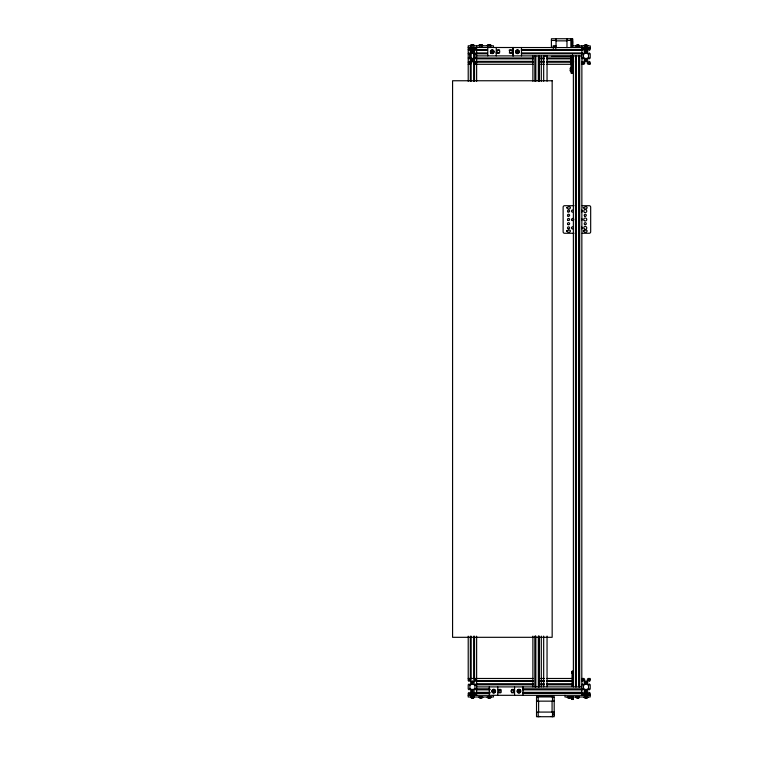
<?xml version="1.0" encoding="UTF-8"?>
<svg xmlns="http://www.w3.org/2000/svg" width="774" height="774" viewBox="0 0 774 774"><rect width="100%" height="100%" fill="white"/><g stroke="black" fill="none" stroke-linecap="round" stroke-linejoin="round"><path stroke-width="1.16" d="M571.28 39.068L571.28 47.456M571.28 71.411L571.28 73.182L571.28 55.834M571.28 67.841L571.28 63.081M571.28 59.511L571.28 55.951M572.537 62.413L572.547 61.862M572.537 42.802L572.547 40.548M572.547 69.05L572.537 68.886M572.537 60.662L572.537 60.043M572.547 73.143L572.537 54.761M572.537 70.134L572.537 71.034L572.537 70.337M572.537 60.817L572.537 60.198M572.537 45.579L572.537 40.587M572.537 39.803L572.537 38.719L551.407 38.758L551.407 47.591M572.537 46.895L572.547 38.7L572.547 47.456M471.869 693.214C474.346 696.61 468.493 693.359 472.527 693.204C474.994 693.194 469.005 692.836 471.724 694.665M570.419 70.231L570.535 70.85L570.428 69.592L570.409 70.927M570.448 67.831L570.448 68.393M570.525 63.236L570.641 63.487M570.525 71.392L570.409 70.763L570.525 71.334M571.086 67.686L571.028 71.053M571.154 63.4L571.202 60.024M573.389 70.386L573.418 68.673L573.408 69.321M585.957 693.407C589.295 693.165 581.884 693.533 587.127 693.407M570.448 68.141L570.573 67.86M571.154 63.207L571.154 63.004M570.448 68.296C570.312 70.695 570.612 66.196 570.573 68.17M570.535 62.084L570.535 62.781L570.67 61.069L570.661 62.143M570.525 70.734L570.409 70.531M570.641 63.294L570.641 63.497M573.515 62.326L573.534 60.74M570.535 70.453L570.554 68.905L570.544 69.979M468.212 53.783L469.054 52.942L469.479 54.209L470.737 52.942L470.737 50.416L469.479 49.159L469.054 50.416L468.212 49.575M468.212 62.201L469.054 61.359L469.479 62.617L470.737 61.359L470.737 58.834L469.479 57.576L469.054 58.834L468.212 57.992M473.688 58.418L474.946 57.15L474.946 54.625L473.688 53.367L471.163 53.367L469.895 54.625L469.895 57.15L471.163 58.418L473.688 58.418L473.688 53.522M588.114 47.475L587.273 48.317L588.53 48.733L587.263 50L584.738 50L583.48 48.733L584.757 48.317L583.915 47.475M581.796 62.201L582.638 61.359L583.054 62.617L584.322 61.359L584.322 58.834L583.054 57.576L582.638 58.834L581.796 57.992M470.321 695.313L471.163 694.471L469.895 694.046L471.163 692.788L473.688 692.788L474.946 694.046L473.688 694.471L474.53 695.313M581.796 684.796L582.638 683.955L583.054 685.213L584.322 683.955L584.322 681.43L583.054 680.162L582.638 681.43L581.796 680.588M583.896 695.313L584.738 694.471L583.48 694.046L584.738 692.788L587.263 692.788L588.53 694.046L587.263 694.471L588.105 695.313M540.204 696.3L540.832 695.884M473.301 694.655C471.985 695.187 472.392 692.691 473.078 693.214M474.288 697.006L472.73 697.006M472.092 697.635L474.346 697.509L472.44 697.471M472.256 697.616C467.041 697.374 477.916 697.606 471.821 697.616M480.596 697.006L479.764 697.006L480.499 696.997M482.695 697.006L479.764 697.006L480.877 697.026M481.641 697.606L482.753 697.509L479.222 697.48M491.113 697.006L489.555 697.006M490.803 697.635L487.388 697.5L491.171 697.509L488.916 697.635M586.798 693.204L585.125 693.214L586.547 693.214M567.323 696.987L568.861 697.006M571.038 696.987L569.412 697.006M568.097 697.606L567.255 697.509L569.848 697.616L567.7 697.597M568.435 697.626L570.719 697.616L567.574 697.48M575.73 696.987L577.278 697.006M578.033 697.016C582.454 697.016 573.718 696.958 579.533 697.026M577.568 697.471L575.663 697.509L579.204 697.48M577.994 697.626L579.533 697.529L577.82 697.626M584.138 697.006L585.695 697.006M586.479 693.398L586.876 693.378M568.232 696.987L570.283 697.006M576.649 696.987L577.027 697.006M570.477 697.519L570.786 697.48M585.067 696.987L585.434 697.006M575.991 697.48L578.284 697.626L577.752 697.616M578.188 697.626L576.93 697.616L578.904 697.48M585.173 697.645L584.138 697.509L585.783 697.635M587.156 697.645L584.612 697.616M587.331 697.635L586.16 697.635M576.262 45.26L578.575 45.376M584.68 45.26L585.86 45.269L584.157 45.395L585.55 45.366M473.204 693.398C468.754 693.369 475.246 693.398 472.575 693.378M473.369 697.006L472.982 697.006M481.776 697.006L481.399 697.006M470.805 697.48L473.233 697.606M490.194 697.006L489.807 697.006M479.754 697.635L479.27 697.645M480.857 697.616L480.093 697.635L480.683 697.635M481.747 697.49L478.961 697.529L479.425 697.645M470.476 697.026C476.629 696.919 468.28 697.064 472.092 696.997L470.631 696.997L471.927 697.006M478.893 697.026L479.928 697.016M471.008 697.645L473.156 697.626L472.566 697.616M487.301 697.026L488.916 696.997M488.142 697.006L489.729 696.987M473.901 697.597L471.647 697.635L472.266 697.635M479.154 697.529L480.499 697.616M488.152 697.606L487.31 697.529L488.849 697.626M578.981 697.519L577.743 697.635M587.079 697.635L587.621 697.48M585.541 45.279L586.469 45.298M472.034 693.388L471.298 693.407L472.846 693.378M471.492 697.471L473.108 697.616L471.859 697.626M482.512 697.519L481.051 697.616M480.673 697.616L480.344 697.616M481.06 697.635L482.618 697.471L481.496 697.626M488.084 697.635L489.932 697.616L488.317 697.471M489.913 697.626L491.103 697.5L489.468 697.635M480.277 697.626L481.496 697.616L480.238 697.626M490.155 697.49L488.8 697.529M488.684 697.626L489.903 697.616L489.274 697.616M585.367 693.378L585.889 693.204L585.096 693.369M488.675 697.006L487.368 697.026L489.013 697.006M576.224 697.48L577.375 697.616M586.905 697.529L584.08 697.509L587.94 697.529L587.098 697.606M585.55 697.645L587.302 697.519M576.291 45.376L577.133 45.366M577.269 45.269L578.052 45.298M577.104 45.889L576.62 45.898L578.11 45.879M578.168 45.918L578.691 45.908L578.159 45.898M585.521 45.889C584.06 45.918 590.61 45.889 586.324 45.927M586.576 45.918L587.098 45.908L586.566 45.898M585.608 48.24C584.689 47.901 588.869 48.53 586.779 49.497C582.387 49.652 589.275 49.633 586.266 48.24M472.972 697.635L474.085 697.49M473.572 697.645L472.643 697.635M487.93 697.48L489.081 697.616M587.321 697.48L585.318 697.616L586.779 697.635L586.16 697.616M586.237 697.006L587.95 697.026M576.62 697.48L579 697.645M569.325 697.635L570.796 697.645L569.945 697.597M577.356 45.889L575.74 45.898L577.365 45.918M577.917 45.927L579.533 45.908L577.897 45.889M585.773 45.889L584.157 45.898L585.783 45.918M569.132 697.026L570.196 696.987L568.735 696.987M585.957 697.026L586.45 697.016M576.92 697.626L578.033 697.529L577.162 697.49M551.407 40.441L556.032 40.441M566.974 40.441L571.183 40.441M556.032 40.858L566.974 40.858M473.011 45.173L473.959 45.182M479.27 45.134L482.318 45.182M480.431 45.153L481.312 45.173M577.646 45.424L579.533 45.405L577.82 45.269L578.749 45.26M556.032 45.908L553.091 45.908L553.091 48.152M572.257 45.908L590.281 45.908L590.281 47.591L468.212 47.475M487.504 49.575L476.629 49.575L475.787 50.416L475.371 49.159L474.104 50.416L474.104 52.942L475.371 54.209L475.787 52.942L476.629 53.783L487.504 53.783M521.357 49.575L581.796 49.575L582.638 50.416L583.054 49.159L584.322 50.416L584.322 52.942L583.054 54.209L582.638 52.942L581.796 53.783L521.357 53.783M476.629 50L487.504 50M497.179 50L499.598 50M509.263 50L511.682 50M521.357 50L581.796 50M476.629 50.416L487.504 50.416M497.179 50.416L499.598 50.416M509.263 50.416L511.682 50.416M521.357 50.416L581.796 50.416M476.629 52.942L487.504 52.942M495.97 52.942L499.598 52.942M509.263 52.942L512.891 52.942M521.357 52.942L581.796 52.942M476.6 55.892L581.796 55.892M551.407 56.425L571.183 56.425M533.441 57.992L476.629 57.992L475.787 58.834L475.371 57.576L474.104 58.834L474.104 61.359L475.371 62.617L475.787 61.359L476.629 62.201L533.441 62.201M540.697 57.992L544.325 57.992M546.744 57.992L573.331 57.992M476.629 58.834L533.441 58.834M540.697 58.834L544.325 58.834M546.744 58.834L573.331 58.834M476.629 61.359L533.441 61.359M540.697 61.359L544.325 61.359M546.744 61.359L570.922 61.359M540.697 62.201L544.325 62.201M546.744 62.201L570.922 62.201M468.212 64.3L470.321 64.3L471.163 63.458L469.895 63.042L471.163 61.775L473.688 61.775L474.946 63.042L473.688 63.458L474.53 64.3L533.441 64.3M540.697 64.3L544.325 64.3M546.744 64.3L573.331 64.3M581.796 64.3L583.896 64.3L584.738 63.458L583.48 63.042L584.738 61.775L587.263 61.775L588.53 63.042L587.263 63.458L588.105 64.3L590.214 64.3L590.214 62.201L589.372 61.359L588.946 62.617L587.689 61.359L587.689 58.834L588.946 57.576L589.372 58.834L590.214 57.992L590.214 53.783L589.372 52.942L588.946 54.209L587.689 52.942L587.689 50.416L588.946 49.159L589.372 50.416L590.214 49.575L590.214 47.475M573.96 205.71L564.546 205.71A1.422 1.422 0 0 0 563.124 207.132L563.124 231.842A1.422 1.422 0 0 0 564.546 233.264L573.96 233.264M582.203 205.71L589.256 205.71A1.422 1.422 0 0 1 590.678 207.132L590.678 231.842A1.422 1.422 0 0 1 589.256 233.264L582.203 233.264M572.054 686.567L572.054 671.29L573.311 671.29L573.311 686.567M572.054 671.339L573.311 671.339M572.054 671.551L573.311 671.551M572.054 671.706L573.311 671.706M572.054 671.89L573.311 671.89M572.054 672.093L573.311 672.093M572.054 672.325L573.311 672.325M572.054 672.567L573.311 672.567M572.054 672.829L573.311 672.829M572.054 673.099L573.311 673.099M572.054 673.37L573.311 673.37M468.212 678.479L533.441 678.479M540.697 678.479L544.325 678.479M546.744 678.479L572.121 678.479M581.796 678.479L583.915 678.479L584.757 679.32L583.48 679.746L584.738 681.004L587.263 681.004L588.53 679.746L587.273 679.32L588.114 678.479L590.214 678.479L590.214 680.588L589.372 681.43L588.946 680.162L587.689 681.43L587.689 683.955L588.946 685.213L589.372 683.955L590.214 684.796L590.214 688.995L589.372 689.837L588.946 688.579L587.689 689.837L587.689 692.362L588.946 693.63L589.372 692.362L590.214 693.204L590.204 696.987L564.962 696.987L564.972 695.313M533.441 680.588L476.629 680.588L475.787 681.43L475.371 680.162L474.104 681.43L474.104 683.955L475.371 685.213L475.787 683.955L476.629 684.796L533.441 684.796M540.697 680.588L544.325 680.588M546.744 680.588L572.121 680.588M476.629 681.004L533.441 681.004M540.697 681.004L544.325 681.004M546.744 681.004L572.121 681.004M476.629 681.43L533.441 681.43M540.697 681.43L544.325 681.43M546.744 681.43L572.121 681.43M476.629 683.955L533.441 683.955M540.697 683.955L544.325 683.955M546.744 683.955L572.121 683.955M476.629 684.371L533.441 684.371M540.697 684.371L544.325 684.371M546.744 684.371L572.121 684.371M540.697 684.796L544.325 684.796M546.744 684.796L572.121 684.796M476.629 686.896L581.796 686.896M489.923 688.995L476.629 688.995L475.787 689.837L475.371 688.579L474.104 689.837L474.104 692.362L475.371 693.63L475.787 692.362L476.629 693.204L489.923 693.204M522.566 688.995L581.796 688.995L582.638 689.837L583.054 688.579L584.322 689.837L584.322 692.362L583.054 693.63L582.638 692.362L581.796 693.204L522.566 693.204M476.629 689.421L489.923 689.421M498.388 689.421L500.807 689.421M511.682 689.421L514.1 689.421M522.566 689.421L581.796 689.421M476.629 689.837L489.923 689.837M498.388 689.837L500.807 689.837M511.682 689.837L514.1 689.837M522.566 689.837L581.796 689.837M476.629 692.362L489.923 692.362M498.388 692.362L500.807 692.362M511.682 692.362L514.1 692.362M522.566 692.362L581.796 692.362M476.629 692.788L489.923 692.788M498.388 692.788L500.807 692.788M511.682 692.788L514.1 692.788M522.566 692.788L581.796 692.788M468.212 695.313L590.214 695.313M553.613 695.574L537.011 695.584L537.001 696.842M540.726 696.097L549.985 696.097M572.054 697.355L573.311 697.355M568.726 697.5L569.645 697.471M489.69 697.645L488.646 697.626M572.054 697.626L573.311 697.626M572.054 697.896L573.311 697.896M572.054 698.158L573.311 698.158M572.054 698.409L573.311 698.409M572.054 698.632L573.311 698.632M572.054 698.845L573.311 698.845M572.054 699.019L573.311 699.019M572.054 699.174L573.311 699.174M572.054 699.299L573.311 699.386L573.311 697.035M573.311 699.454L572.054 699.435L572.054 697.035M536.527 701.147L554.194 701.147M536.527 712.08L554.397 712.08L554.194 715.031M553.352 712.544L554.397 712.544M553.352 714.566L554.397 714.566M537.785 716.501L539.884 716.501M550.827 716.501L552.926 716.501M577.24 45.298L578.033 45.25M585.647 45.298L587.94 45.405L584.718 45.414M585.521 693.223L586.102 694.646L586.963 694.665M488.8 697.016L489.294 697.026M471.976 697.016L472.459 697.026M568.184 697.529L568.493 697.616M576.601 697.529L577.365 697.635M568.948 697.635L567.797 697.529M480.857 697.471L481.341 697.471M585.337 697.626L586.605 697.616M489.091 697.635L487.949 697.519M471.018 45.134L472.779 45.173M479.454 45.26L478.961 45.26L480.286 45.279M480.799 45.279L482.686 45.308L482.163 45.182M489.4 45.163L491.093 45.308L490.571 45.182M474.007 45.308L470.486 45.25L474.017 45.308M487.301 45.763L491.084 45.821M491.016 45.821L490.523 45.811M470.476 45.763L474.259 45.821M578.604 697.006L578.178 696.997M570.486 697.48L569.335 697.616L570.003 697.635M570.854 697.529L570.157 697.519M488.849 45.153L487.31 45.25L489.013 45.163M473.108 45.173L472.566 45.163M487.572 45.26L490.155 45.298M479.435 45.772C477.645 45.734 484.718 45.85 481.718 45.811M472.837 49.41C474.665 49.43 468.696 49.343 472.846 49.401M585.473 694.646L586.866 693.398M488.268 45.269L489.216 45.279M585.579 693.378L586.634 693.398L585.831 693.388M586.421 697.626L585.57 697.49L586.847 697.635M576.853 697.606L577.452 697.616M586.334 696.997C590.427 697.064 583.083 696.948 587.108 697.006M488.684 45.153L490.851 45.308M479.145 45.26L482.434 45.308M487.852 45.772L487.359 45.763M471.018 45.772L470.534 45.763M471.714 48.123L471.443 49.565L473.175 49.594L471.472 49.565L471.463 48.123L473.204 48.143M471.55 693.378L471.714 694.655L471.55 693.398M572.537 42.667L572.547 44.486M572.537 72.959L572.547 55.834M551.833 695.574L551.833 696.842M581.874 45.908L581.796 695.313M581.274 46.537L581.274 47.591M579.697 55.892L579.697 686.896M579.271 55.892L579.271 686.896M578.855 55.892L578.855 686.896M576.33 55.892L576.33 686.896M575.488 55.892L575.488 686.896M573.379 55.892L573.379 686.896M571.183 38.758L571.183 47.591M566.974 38.758L566.974 47.591M556.032 38.758L556.032 48.152M555.568 47.998L555.568 46.372L553.555 46.372L553.555 47.998M552.51 696.939L552.51 701.147M552.51 712.08L552.51 716.714M552.085 701.147L552.085 712.08M547.044 81.222L547.044 55.834L543.677 55.834L543.677 81.222M547.044 636.073L547.044 686.838M543.677 636.073L543.677 686.838M541.307 55.892L541.307 81.27M541.307 636.122L541.307 686.896M539.197 55.892L539.197 81.27M539.197 636.122L539.197 686.896M538.781 55.892L538.781 81.27M538.781 636.122L538.781 686.896M538.627 701.147L538.627 712.08M538.356 55.892L538.356 81.27M538.356 636.122L538.356 686.896M538.211 696.939L538.211 701.147M538.211 712.08L538.211 716.714M535.831 55.892L535.831 81.27M535.831 636.122L535.831 686.896M535.414 55.892L535.414 81.27M535.414 636.122L535.414 686.896M534.989 55.892L534.989 81.27M534.989 636.122L534.989 686.896M532.889 55.892L532.889 81.27M532.889 636.122L532.889 686.896M522.992 686.896L522.992 695.313M521.492 47.475L521.492 55.892M514.575 686.896L514.575 695.313M513.085 47.475L513.085 55.892M513.036 47.475L513.036 55.892M497.75 686.896L497.75 695.313M496.25 47.475L496.25 55.892M493.454 47.475L493.454 45.792L468.212 45.792L468.212 81.318M493.454 695.313L493.454 696.987L468.212 696.987L468.212 693.204L469.054 692.362L469.479 693.63L470.737 692.362L470.737 689.837L469.479 688.579L469.054 689.837L468.212 688.995L468.212 684.796L469.054 683.955L469.479 685.213L470.737 683.955L470.737 681.43L469.479 680.162L469.054 681.43L468.212 680.588L468.212 636.17M489.294 686.896L489.294 695.313M487.794 47.475L487.794 55.892M476.629 45.792L476.629 81.318M476.629 636.17L476.629 695.313M474.53 81.318L474.53 47.475L473.698 48.317L474.946 48.733L473.688 50L471.163 50L469.895 48.317L471.182 48.317L470.34 47.475L470.321 81.318M474.53 636.17L474.53 678.479L473.698 679.32L474.946 679.746L473.688 681.004L471.163 681.004L469.895 679.746L471.182 679.32L470.34 678.479L470.321 636.17M473.688 47.475L473.688 51.103M473.688 61.978L473.688 81.318M473.688 636.17L473.688 678.479M471.163 47.475L471.163 81.318M471.163 636.17L471.163 678.479M572.528 212.115A1.045 1.045 0 0 1 571.522 211.05A1.045 1.045 0 0 1 572.567 210.035M572.567 228.949A1.055 1.055 0 0 1 571.512 227.904A1.055 1.055 0 0 1 572.567 226.85M581.545 218.529A1.055 1.055 0 0 1 581.719 220.338M581.767 226.985A1.055 1.055 0 0 1 581.767 228.814M581.767 210.17A1.045 1.045 0 0 1 581.767 211.979M518.377 52.264A1.055 1.055 0 0 1 516.548 52.264M516.442 51.471A1.055 1.055 0 0 1 518.203 50.997M519.867 691.685A1.055 1.055 0 0 1 518.048 691.685M517.941 690.892A1.055 1.055 0 0 1 519.973 690.882M570.564 60.836L570.564 60.865M570.699 59.743L570.699 60.333L570.699 59.733M570.564 68.47L570.428 69.312L570.564 68.451M570.544 61.756L570.651 62.597L570.544 61.756M570.69 60.633L570.554 61.475L570.68 60.614M570.573 68.073L570.564 68.567L570.564 68.064M570.651 62.51L570.661 62.53M570.69 60.237L570.69 60.73L570.69 60.227M491.509 51.568C492.409 54.344 493.677 49.594 491.509 51.568M516.751 51.568C517.651 54.344 518.919 49.594 516.751 51.568M493.009 690.979C493.909 693.765 495.167 689.015 493.009 690.979M518.251 690.979C519.151 693.765 520.409 689.015 518.251 690.979M468.647 48.211L469.46 48.423L468.647 48.211M468.647 63.352L469.46 63.574L468.647 63.352M471.569 51.452C472.653 54.828 474.191 49.072 471.569 51.452M471.569 59.869C472.653 63.245 474.191 57.489 471.569 59.869M475.381 48.211L476.194 48.423L475.381 48.211M475.381 63.352L476.194 63.574L475.381 63.352M468.647 679.214L469.46 679.437L468.647 679.214M468.647 694.355L469.421 694.675L468.696 694.259M471.569 682.465C472.653 685.832 474.191 680.075 471.569 682.465M471.569 690.872C472.653 694.249 474.191 688.492 471.569 690.872M475.381 679.214L476.194 679.437L475.381 679.214M475.381 694.355L476.194 694.578L475.42 694.259M582.232 48.211L583.045 48.423L582.232 48.211M582.232 63.352L583.045 63.574L582.232 63.352M585.154 51.452C586.228 54.828 587.776 49.072 585.154 51.452M585.154 59.869C586.228 63.245 587.776 57.489 585.154 59.869M566.578 207.645C570.061 212.047 573.137 204.23 566.578 207.645M588.966 48.211L589.778 48.423L588.966 48.211M566.578 230.971C570.061 235.373 573.137 227.556 566.578 230.971M588.966 63.352L589.778 63.574L588.966 63.352M583.277 207.645C586.76 212.047 589.836 204.23 583.277 207.645M583.277 230.971C586.76 235.373 589.836 227.556 583.277 230.971M582.232 679.214L583.045 679.437L582.232 679.214M582.232 694.355L583.045 694.578L582.232 694.355M585.154 682.465C586.228 685.832 587.776 680.075 585.154 682.465M585.154 690.872C586.228 694.249 587.776 688.492 585.154 690.872M588.966 679.214L589.778 679.437L588.966 679.214M588.966 694.355L589.73 694.675L589.004 694.259M491.596 51.365L491.587 52.119L492.854 52.11L492.854 51.365L491.587 51.384M516.839 51.365L516.829 52.119L518.087 52.11L518.096 51.365L516.829 51.384M493.086 690.785L493.086 691.54L494.344 691.53L494.354 690.785L493.086 690.805M518.328 690.785L518.328 691.54L519.586 691.53L519.596 690.785L518.319 690.805M584.738 53.367L583.48 54.625L583.48 57.15L584.738 58.418L587.263 58.418L588.53 57.15L588.53 54.625L587.263 53.367L584.738 53.367M471.163 684.371L469.895 685.638L469.895 688.154L471.163 689.421L473.688 689.421L474.946 688.154L474.946 685.638L473.688 684.371L471.163 684.371M584.738 684.371L583.48 685.638L583.48 688.154L584.738 689.421L587.263 689.421L588.53 688.154L588.53 685.638L587.263 684.371L584.738 684.371M578.362 45.279L577.007 45.269L578.265 45.269M585.202 49.691L586.915 49.691L585.202 49.691M587.021 696.987L586.489 697.006L587.021 696.987M490 697.616L489.4 697.626L490.01 697.626M586.044 45.269L585.415 45.269L586.682 45.269L586.053 45.289M552.162 80.757L452.577 80.757L452.577 637.312L552.162 637.312L552.162 80.757M554.194 696.939L536.527 696.939L536.527 716.714L554.194 716.714L554.194 696.939M584.728 224.605A1.055 1.055 0 0 0 586.305 223.696A1.055 1.055 0 0 0 584.728 222.786A1.055 1.055 0 0 0 584.728 224.605M584.728 216.188A1.055 1.055 0 0 0 586.305 215.278A1.055 1.055 0 0 0 584.728 214.369A1.055 1.055 0 0 0 584.728 216.188M567.884 211.882A1.055 1.055 0 0 0 569.587 211.244A1.055 1.055 0 0 0 568.184 210.093A1.055 1.055 0 0 0 567.884 211.882M584.254 220.629A1.519 1.519 0 0 0 586.74 219.777A1.519 1.519 0 0 0 584.767 218.055A1.519 1.519 0 0 0 584.254 220.629M571.986 220.261A1.055 1.055 0 0 0 573.727 219.719A1.055 1.055 0 0 0 572.383 218.481A1.055 1.055 0 0 0 571.986 220.261M568.029 228.814A1.055 1.055 0 0 0 569.606 227.904A1.055 1.055 0 0 0 568.029 226.985A1.055 1.055 0 0 0 568.029 228.814M568.029 216.188A1.055 1.055 0 0 0 569.606 215.278A1.055 1.055 0 0 0 568.029 214.369A1.055 1.055 0 0 0 568.029 216.188M568.029 224.605A1.055 1.055 0 0 0 569.606 223.696A1.055 1.055 0 0 0 568.029 222.786A1.055 1.055 0 0 0 568.029 224.605M584.496 212.386A1.519 1.519 0 0 0 586.769 211.07A1.519 1.519 0 0 0 584.496 209.764A1.519 1.519 0 0 0 584.496 212.386M568.029 220.397A1.055 1.055 0 0 0 569.606 219.487A1.055 1.055 0 0 0 568.029 218.578A1.055 1.055 0 0 0 568.029 220.397M584.37 229.133A1.519 1.519 0 0 0 586.76 228.049A1.519 1.519 0 0 0 584.631 226.521A1.519 1.519 0 0 0 584.37 229.133M497.721 52.855A1.345 1.345 0 0 0 499.743 51.694A1.345 1.345 0 0 0 497.721 50.523A1.345 1.345 0 0 0 497.721 52.855M510.172 52.855A1.345 1.345 0 0 0 512.194 51.694A1.345 1.345 0 0 0 510.172 50.523A1.345 1.345 0 0 0 510.172 52.855M516.123 53.087A1.896 1.896 0 0 0 519.296 52.226A1.896 1.896 0 0 0 516.964 49.913A1.896 1.896 0 0 0 516.123 53.087M516.345 52.864A1.577 1.577 0 0 0 518.986 52.158A1.577 1.577 0 0 0 517.051 50.233A1.577 1.577 0 0 0 516.345 52.864M491.48 52.487A1.055 1.055 0 0 0 493.241 52.013A1.055 1.055 0 0 0 491.945 50.726A1.055 1.055 0 0 0 491.48 52.487M490.89 53.087A1.896 1.896 0 0 0 494.054 52.226A1.896 1.896 0 0 0 491.732 49.913A1.896 1.896 0 0 0 490.89 53.087M491.103 52.864A1.577 1.577 0 0 0 493.744 52.158A1.577 1.577 0 0 0 491.809 50.233A1.577 1.577 0 0 0 491.103 52.864M499.22 692.275A1.345 1.345 0 0 0 501.242 691.114A1.345 1.345 0 0 0 499.22 689.944A1.345 1.345 0 0 0 499.22 692.275M511.672 692.275A1.345 1.345 0 0 0 513.694 691.114A1.345 1.345 0 0 0 511.672 689.944A1.345 1.345 0 0 0 511.672 692.275M517.622 692.507A1.896 1.896 0 0 0 520.786 691.656A1.896 1.896 0 0 0 518.464 689.344A1.896 1.896 0 0 0 517.622 692.507M517.845 692.285A1.577 1.577 0 0 0 520.476 691.579A1.577 1.577 0 0 0 518.541 689.644A1.577 1.577 0 0 0 517.845 692.285M492.98 691.908A1.055 1.055 0 0 0 494.731 691.434A1.055 1.055 0 0 0 493.444 690.147A1.055 1.055 0 0 0 492.98 691.908M492.38 692.498A1.896 1.896 0 0 0 495.544 691.646A1.896 1.896 0 0 0 493.222 689.334A1.896 1.896 0 0 0 492.38 692.498M492.603 692.285A1.577 1.577 0 0 0 495.244 691.579A1.577 1.577 0 0 0 493.299 689.644A1.577 1.577 0 0 0 492.603 692.285"/></g></svg>
